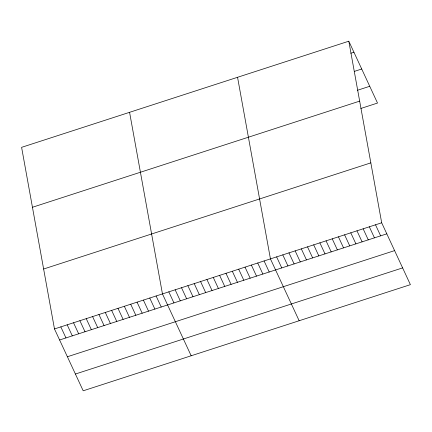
<?xml version="1.0" encoding="UTF-8"?>
<svg xmlns="http://www.w3.org/2000/svg" width="432" height="432" viewBox="0 0 432 432"><rect width="100%" height="100%" fill="white"/><g stroke="black" fill="none" stroke-linecap="round" stroke-linejoin="round"><path stroke-width="0.65" d="M348.808 41.197L21.6 147.344L54.481 328.946L83.192 390.803L410.4 284.656L381.688 222.799L348.808 41.197L377.519 103.054L360.833 108.47M350.843 53.239L353.932 52.24M354.299 71.415L361.719 69.007M357.377 90.293L369.738 86.287M32.449 207.274L359.656 101.126M43.627 269.017L370.834 162.869M54.481 328.946L381.688 222.799M59.605 339.989L386.813 233.842M67.387 356.756L394.594 250.609M75.411 374.036L402.619 267.889M375.505 224.802L380.63 235.845M369.328 226.805L374.452 237.848M363.145 228.814L368.269 239.857M356.962 230.818L362.092 241.861M350.784 232.821L355.909 243.864M344.601 234.83L349.731 245.873M338.423 236.833L343.548 247.876M332.24 238.837L337.37 249.88M326.063 240.845L331.187 251.888M319.88 242.849L325.004 253.892M313.702 244.852L318.827 255.895M307.519 246.856L312.644 257.899M301.336 248.864L306.466 259.907M295.159 250.868L300.283 261.911M288.976 252.871L294.106 263.914M282.798 254.88L287.923 265.923M276.615 256.883L281.745 267.926M299.149 320.744L270.437 258.887L237.557 77.285M264.082 260.95L269.212 271.993M257.731 263.007L262.861 274.05M251.381 265.07L256.505 276.113M245.03 267.133L250.155 278.176M238.68 269.19L243.805 280.233M232.324 271.253L237.454 282.296M225.974 273.31L231.098 284.353M219.623 275.373L224.748 286.416M213.273 277.43L218.398 288.479M206.917 279.493L212.047 290.536M200.567 281.556L205.691 292.599M194.216 283.613L199.341 294.656M187.866 285.676L192.991 296.719M181.51 287.734L186.64 298.777M175.16 289.796L180.284 300.839M168.809 291.859L173.934 302.902M191.171 355.774L162.459 293.917L129.578 112.315M156.103 295.979L161.233 307.022M149.753 298.037L154.883 309.08M143.402 300.1L148.527 311.143M137.052 302.157L142.177 313.2M130.702 304.22L135.826 315.263M124.346 306.283L129.476 317.326M117.995 308.34L123.12 319.383M111.645 310.403L116.77 321.446M105.295 312.46L110.419 323.503M98.939 314.523L104.069 325.566M92.588 316.586L97.713 327.629M86.238 318.643L91.363 329.686M79.888 320.706L85.012 331.749M73.532 322.763L78.662 333.806M67.181 324.826L72.306 335.869M60.831 326.884L65.956 337.927"/></g></svg>
